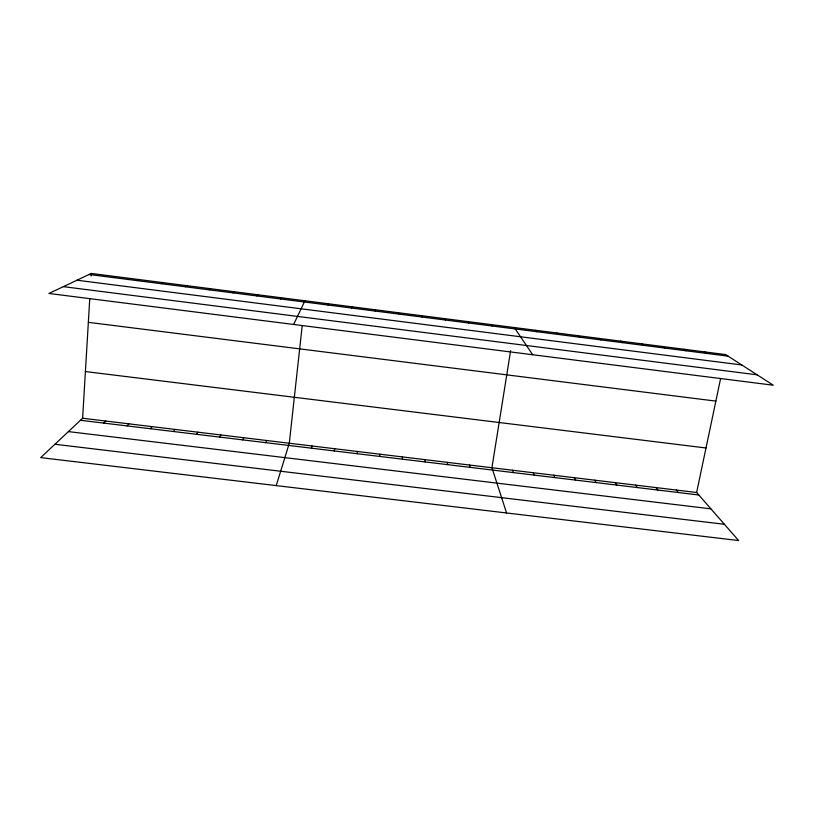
<?xml version="1.0" encoding="UTF-8"?>
<svg xmlns="http://www.w3.org/2000/svg" width="814" height="814" viewBox="0 0 814 814"><rect width="100%" height="100%" fill="white"/><g stroke="black" fill="none" stroke-linecap="round" stroke-linejoin="round"><path stroke-width="1.22" d="M379.812 456.451L379.843 454.192M375.142 311.05L375.203 309.768M82.621 418.243L696.631 492.501L738.613 540.547L40.7 457.621L82.621 418.243L89.764 298.646M91.117 275.977L91.27 273.453L725.661 354.578L773.3 385.226L48.932 293.467L91.27 273.453M357.092 453.703L357.285 451.455M302.218 325.559L289.296 443.233L276.241 485.602M334.32 450.946L334.666 448.728M510.612 350.712L491.931 467.745L506.573 512.973M351.597 308.038L351.841 306.776M696.631 492.501L720.614 378.551M311.497 448.188L312.006 445.98M328.011 305.016L328.418 303.785M265.69 442.653L266.534 440.486M242.714 439.886L243.722 437.728M293.62 324.46L304.945 300.783M219.688 437.098L220.859 434.961M196.612 434.31L197.944 432.193M280.657 298.972L281.42 297.771M173.484 431.512L174.979 429.416M256.909 295.93L257.835 294.749M150.305 428.713L151.974 426.628M127.076 425.905L128.907 423.84M233.099 292.887L234.208 291.727M103.795 423.097L105.789 421.042M209.239 289.835L210.521 288.705M185.317 286.782L186.782 285.663M161.345 283.72L162.983 282.621M137.312 280.647L139.133 279.578M113.238 277.564L115.232 276.516M80.464 420.278L698.809 494.993M68.396 431.603L710.917 508.852M54.925 444.261L724.399 524.287M85.409 371.55L705.992 447.985M88.35 322.334L715.862 401.109M89.092 274.481L728.123 356.166M76.954 280.219L741.819 364.977M63.339 286.65L757.132 374.827M704.721 351.902L707.03 353.469M683.74 349.216L685.897 350.763M662.708 346.53L664.723 348.056M641.646 343.834L643.508 345.35M620.533 341.137L622.242 342.633M599.379 338.431L600.936 339.906M578.174 335.724L579.578 337.179M556.929 333.007L558.19 334.442M676.342 490.048L678.377 492.521M535.643 330.281L536.741 331.705M656.013 487.586L657.916 490.048M635.653 485.124L637.403 487.576M514.316 327.554L532.682 354.741M615.242 482.651L616.859 485.093M594.79 480.179L596.265 482.6M491.259 324.603L492.043 325.987M574.297 477.706L575.63 480.107M553.774 475.223L554.965 477.615M468.152 321.652L468.762 323.016M533.201 472.731L534.249 475.111M512.586 470.238L513.492 472.598M444.993 318.691L445.441 320.034M469.617 465.048L470.217 467.368M421.784 315.72L422.059 317.043M447.242 462.342L447.69 464.652M424.827 459.625L425.112 461.925M398.524 312.749L398.626 314.051M402.36 456.908L402.492 459.188"/></g></svg>
